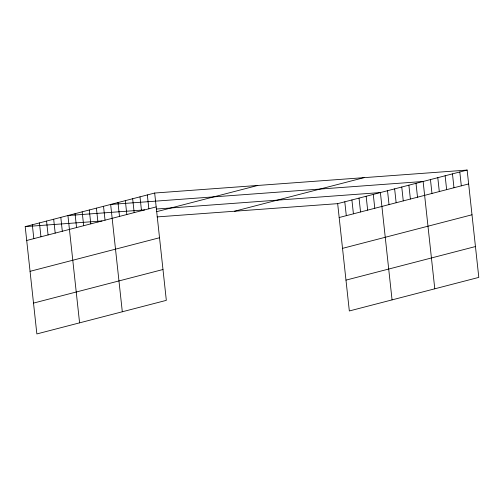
<?xml version="1.0" encoding="UTF-8"?>
<svg xmlns="http://www.w3.org/2000/svg" width="504" height="504" viewBox="0 0 504 504"><rect width="100%" height="100%" fill="white"/><g stroke="black" fill="none" stroke-linecap="round" stroke-linejoin="round"><path stroke-width="0.76" d="M154.671 193.032L166.333 300.353L36.861 333.931L25.2 226.611L154.671 193.032L467.139 170.069L478.8 277.389L349.329 310.968L337.667 203.648L467.139 170.069M26.706 240.484L156.177 206.905M156.801 211.642L257.783 185.453M234.555 211.226L364.027 177.647M30.057 271.322L159.529 237.743M339.179 217.52L468.651 183.941M33.51 303.093L162.981 269.514M342.525 248.359L471.996 214.78M345.977 280.13L475.448 246.551M144.68 209.891L67.927 215.529L79.582 322.85M156.309 209.034L380.394 192.566L392.055 299.886M25.2 226.611L101.953 220.972M157.153 216.915L337.667 203.648M459.805 171.971L461.311 185.844M452.466 173.874L453.972 187.746M445.133 175.776L446.639 189.649M437.793 177.679L439.299 191.552M430.46 179.582L431.966 193.454M434.782 288.805L423.121 181.484L110.653 204.448L122.308 311.768M416.002 183.33L417.507 197.203M408.876 185.182L410.388 199.048M401.757 187.028L403.263 200.901M394.638 188.874L396.144 202.747M387.519 190.72L389.025 204.593M373.275 194.412L374.781 208.284M366.156 196.264L367.662 210.13M359.031 198.11L360.543 211.976M351.912 199.956L353.417 213.828M344.793 201.802L346.298 215.674M147.332 194.935L148.844 208.807M139.999 196.837L141.504 210.71M132.659 198.74L134.165 212.612M125.326 200.642L126.832 214.515M117.986 202.545L119.492 216.418M103.528 206.293L105.034 220.166M96.409 208.139L97.915 222.012M89.29 209.985L90.796 223.858M82.165 211.838L83.677 225.704M75.046 213.683L76.551 227.556M60.801 217.375L62.313 231.248M53.682 219.221L55.188 233.094M46.563 221.067L48.069 234.94M39.444 222.919L40.95 236.786M32.319 224.765L33.825 238.631"/></g></svg>
